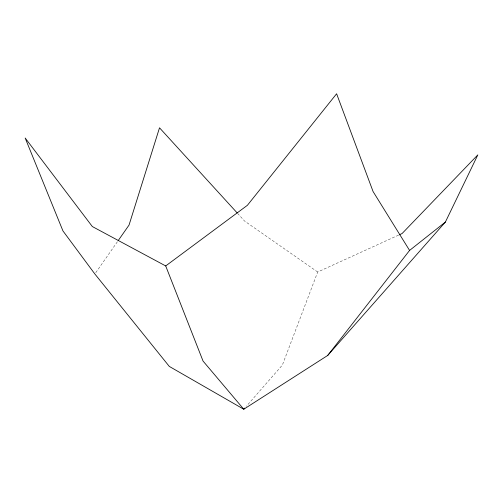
<?xml version="1.0" encoding="UTF-8"?>
<svg xmlns="http://www.w3.org/2000/svg" width="503" height="503" viewBox="0 0 503 503"><rect width="100%" height="100%" fill="white"/><g stroke="black" fill="none" stroke-linecap="round" stroke-linejoin="round"><path stroke-width="0.38" stroke-dasharray="2.52 1.89" d="M398.558 235.127L317.682 272.004L282.378 365.065L246.344 406.292M95.752 272.695L117.79 241.176M317.682 272.004L244.621 221.081L237.749 213.549"/><path stroke-width="0.75" d="M244.798 408.059L243.766 409.235L203.042 361.053L165.701 265.942L92.332 226.545L25.15 137.985L62.957 230.94L94.853 273.984L169.297 366.417L243.766 409.235L327.686 355.464L445.388 222.049L477.85 154.849L402.104 233.511L399.269 234.807M118.236 240.528L129.032 225.093L159.514 127.806L237.221 212.97M327.686 355.464L409.58 250.431L445.388 222.049M165.701 265.942L247.388 205.312L336.608 93.765L373.069 191.524L409.58 250.431"/></g></svg>
